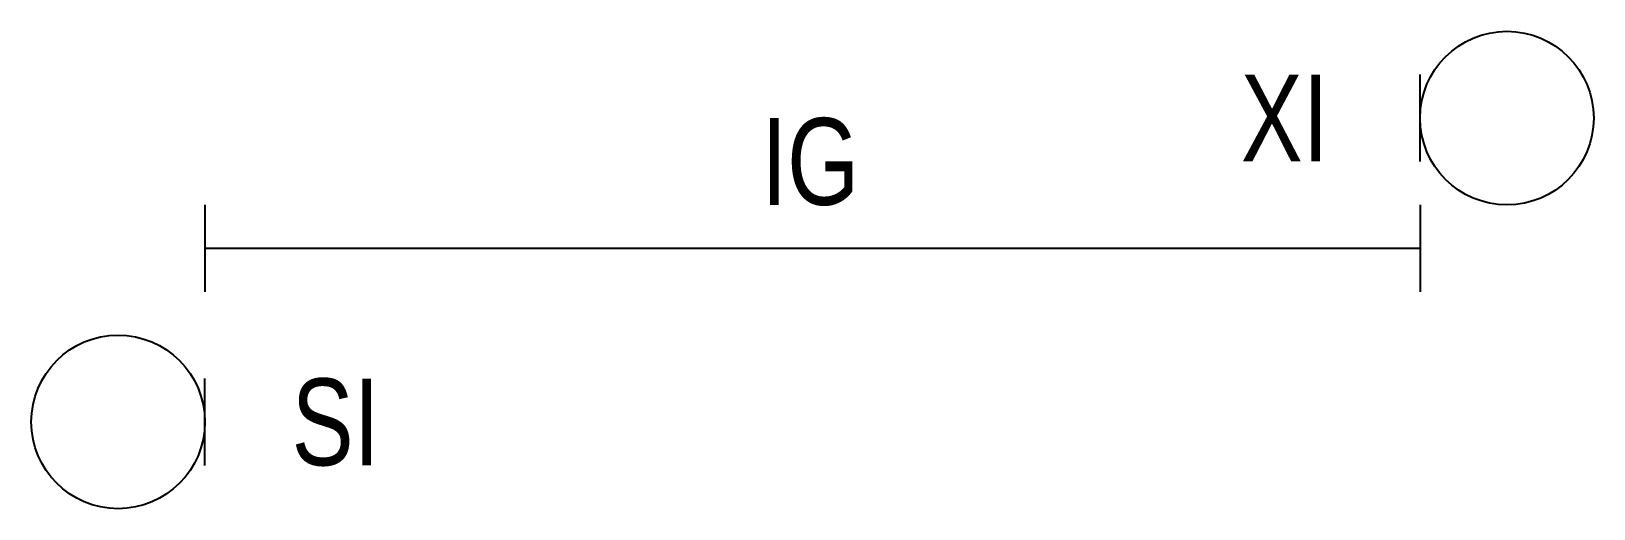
# Model space of a CAD drawing. Extents: x 34.5 to 70.5, y -9.5 to 1.5.
import ezdxf

# ---------------------------------------------------------------- set-up
doc = ezdxf.new("R2010")
doc.units = 0
doc.layers.get('0').update_dxf_attribs({"linetype": 'CONTINUOUS'})

msp = doc.modelspace()

# ---------------------------------------------------------------- linework, layer by layer
at = {"color": 1}
for p, q in [((66.549, -1.511), (66.549, 0.489)), ((38.549, -8.511), (38.549, -6.511))]:
    msp.add_line(p, q, dxfattribs=at)
at = {"color": 1, "linetype": 'Continuous'}
for points in [[(38.549, -2.511), (38.549, -4.511)], [(66.549, -2.511), (66.549, -4.511)]]:
    msp.add_lwpolyline(points, dxfattribs=at)
at = {"linetype": 'Continuous'}
for points in [[(38.549, -3.511), (52.549, -3.511)], [(52.549, -3.511), (66.549, -3.511)]]:
    msp.add_lwpolyline(points, dxfattribs=at)
at = {"color": 1}
for centre in [(68.549, -0.511), (36.549, -7.511)]:
    msp.add_circle(centre, 2, dxfattribs=at)

# ---------------------------------------------------------------- texts
at = {"color": 1, "linetype": 'Continuous', "width": 0.8}
for s, p in [('XI', (62.416, -1.511)), ('IG', (51.369, -2.511)), ('SI', (40.549, -8.511))]:
    msp.add_text(s, height=2, dxfattribs=at).set_placement(p)

doc.saveas('drawing.dxf')
